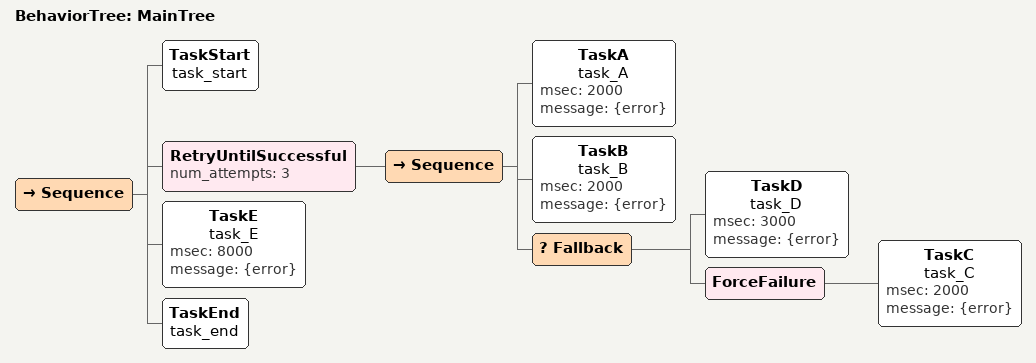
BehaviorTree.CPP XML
<?xml version="1.0" encoding="UTF-8"?>
<root BTCPP_format="4">
  <BehaviorTree ID="MainTree">
    <Sequence>
      <TaskStart name="task_start"/>
      <RetryUntilSuccessful num_attempts="3">
        <Sequence>
          <TaskA name="task_A"
                 msec="2000"
                 message="{error}"/>
          <TaskB name="task_B"
                 msec="2000"
                 message="{error}"/>
          <Fallback>
            <TaskD name="task_D"
                   msec="3000"
                   message="{error}"/>
            <ForceFailure>
              <TaskC name="task_C"
                     msec="2000"
                     message="{error}"/>
            </ForceFailure>
          </Fallback>
        </Sequence>
      </RetryUntilSuccessful>
      <TaskE name="task_E"
             msec="8000"
             message="{error}"/>
      <TaskEnd name="task_end"/>
    </Sequence>
  </BehaviorTree>

</root>
